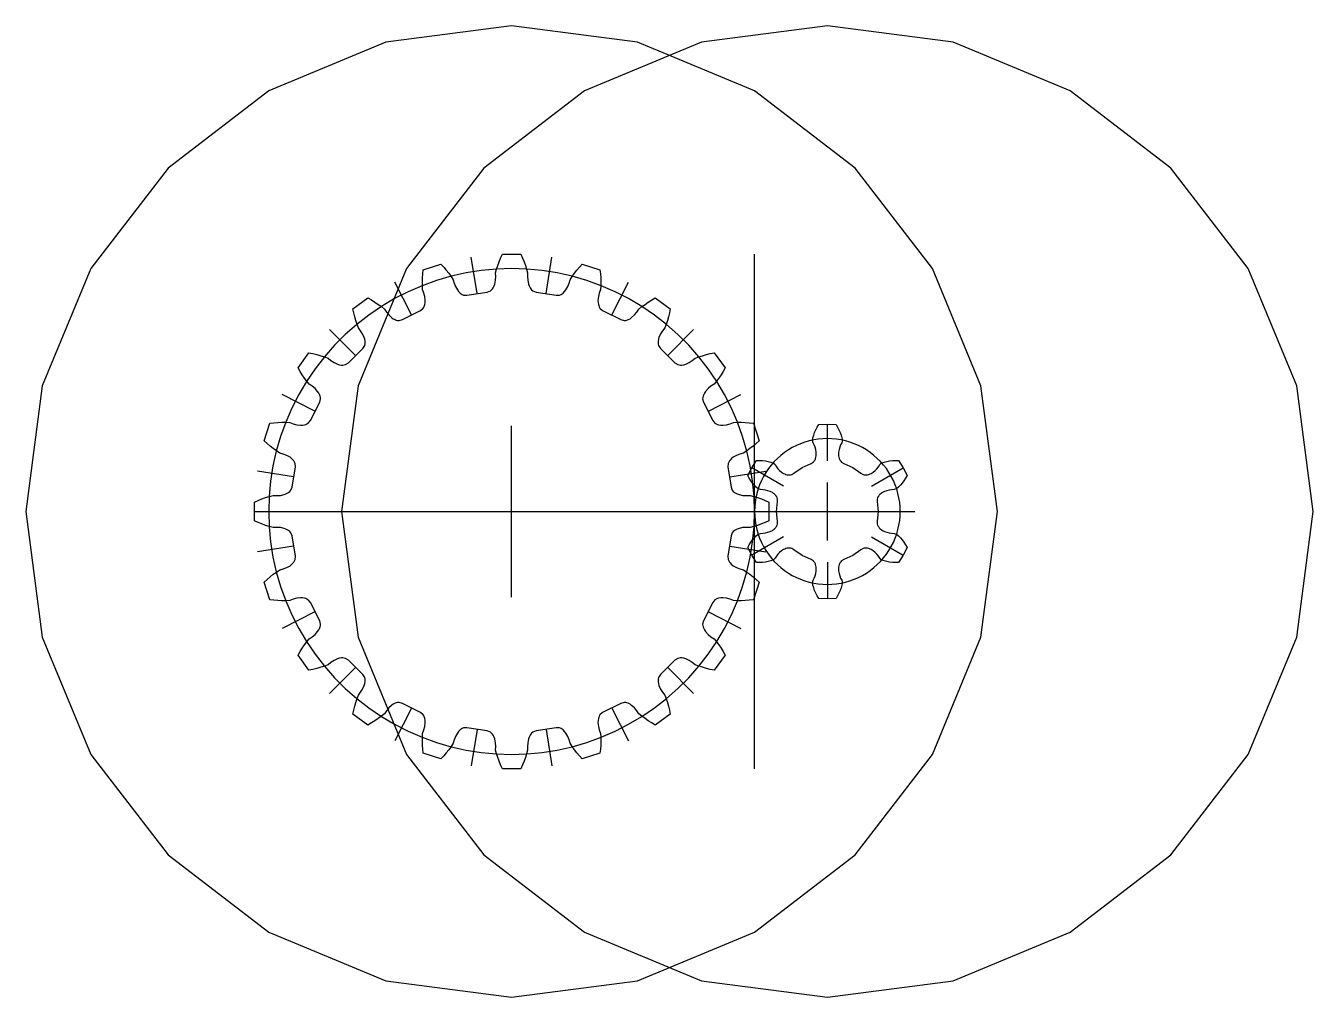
# Model space of a CAD drawing. Extents: x -0.24 to 1.09, y -0.24 to 0.76.
import ezdxf

# ---------------------------------------------------------------- set-up
doc = ezdxf.new("R2010")
doc.units = 0

msp = doc.modelspace()

# ---------------------------------------------------------------- linework, layer by layer
for p, q in [((0.26491, 0.76491), (0.13551, 0.74788)), ((0.39432, 0.74788), (0.26491, 0.76491)), ((0.58991, 0.76491), (0.46051, 0.74788)), ((0.71932, 0.74788), (0.58991, 0.76491)), ((0.13551, 0.74788), (0.01491, 0.69793)), ((0.46051, 0.74788), (0.33991, 0.69793)), ((0.51491, 0.69793), (0.39432, 0.74788)), ((0.83991, 0.69793), (0.71932, 0.74788)), ((0.01491, 0.69793), (-0.08864, 0.61847)), ((0.33991, 0.69793), (0.23636, 0.61847)), ((0.61847, 0.61847), (0.51491, 0.69793)), ((0.94347, 0.61847), (0.83991, 0.69793)), ((-0.08864, 0.61847), (-0.1681, 0.51491)), ((0.23636, 0.61847), (0.1569, 0.51491)), ((0.69793, 0.51491), (0.61847, 0.61847)), ((1.02293, 0.51491), (0.94347, 0.61847)), ((0.17404, 0.51375), (0.19217, 0.51965)), ((0.19217, 0.51965), (0.19502, 0.51653)), ((0.22937, 0.48935), (0.22347, 0.52657)), ((0.24942, 0.51428), (0.25065, 0.51812)), ((0.25065, 0.51812), (0.25205, 0.52197)), ((0.25205, 0.52197), (0.25363, 0.52582)), ((0.25363, 0.52582), (0.25538, 0.52966)), ((0.25538, 0.52966), (0.27445, 0.52966)), ((0.27445, 0.52966), (0.2762, 0.52582)), ((0.2762, 0.52582), (0.27778, 0.52197)), ((0.27778, 0.52197), (0.27918, 0.51812)), ((0.27918, 0.51812), (0.28041, 0.51428)), ((0.30046, 0.48935), (0.30636, 0.52657)), ((0.33481, 0.51653), (0.33766, 0.51965)), ((0.33766, 0.51965), (0.35579, 0.51375)), ((0.51491, 0), (0.51491, 0.52983)), ((-0.1681, 0.51491), (-0.21805, 0.39432)), ((0.1569, 0.51491), (0.10695, 0.39432)), ((0.1731, 0.50132), (0.17325, 0.50542)), ((0.17325, 0.50542), (0.17356, 0.50956)), ((0.17356, 0.50956), (0.17404, 0.51375)), ((0.20274, 0.50706), (0.18766, 0.50268)), ((0.19502, 0.51653), (0.19771, 0.51336)), ((0.19771, 0.51336), (0.20024, 0.51014)), ((0.20024, 0.51014), (0.20259, 0.50686)), ((0.20259, 0.50686), (0.20476, 0.50352)), ((0.21807, 0.51049), (0.20274, 0.50706)), ((0.20476, 0.50352), (0.20577, 0.49989)), ((0.23358, 0.51294), (0.21807, 0.51049)), ((0.24922, 0.51442), (0.23358, 0.51294)), ((0.24832, 0.50287), (0.24856, 0.50667)), ((0.2484, 0.51043), (0.24942, 0.51428)), ((0.24856, 0.50667), (0.2484, 0.51043)), ((0.26491, 0.51491), (0.24922, 0.51442)), ((0.28061, 0.51442), (0.26491, 0.51491)), ((0.28041, 0.51428), (0.28143, 0.51043)), ((0.29625, 0.51294), (0.28061, 0.51442)), ((0.28143, 0.51043), (0.28127, 0.50667)), ((0.28127, 0.50667), (0.28151, 0.50287)), ((0.31176, 0.51049), (0.29625, 0.51294)), ((0.32709, 0.50706), (0.31176, 0.51049)), ((0.32406, 0.49989), (0.32507, 0.50352)), ((0.32507, 0.50352), (0.32724, 0.50686)), ((0.34217, 0.50268), (0.32709, 0.50706)), ((0.32724, 0.50686), (0.32959, 0.51014)), ((0.32959, 0.51014), (0.33212, 0.51336)), ((0.33212, 0.51336), (0.33481, 0.51653)), ((0.35579, 0.51375), (0.35627, 0.50956)), ((0.35627, 0.50956), (0.35658, 0.50542)), ((0.35658, 0.50542), (0.35673, 0.50132)), ((0.74788, 0.39432), (0.69793, 0.51491)), ((1.07288, 0.39432), (1.02293, 0.51491)), ((0.15847, 0.49112), (0.14448, 0.48399)), ((0.16175, 0.46738), (0.14465, 0.50096)), ((0.17288, 0.49736), (0.15847, 0.49112)), ((0.18766, 0.50268), (0.17288, 0.49736)), ((0.17312, 0.49728), (0.1731, 0.50132)), ((0.17333, 0.49331), (0.17312, 0.49728)), ((0.17465, 0.48978), (0.17333, 0.49331)), ((0.20577, 0.49989), (0.20717, 0.49636)), ((0.20717, 0.49636), (0.2091, 0.49295)), ((0.2091, 0.49295), (0.21036, 0.49132)), ((0.21036, 0.49132), (0.21192, 0.48975)), ((0.21901, 0.48746), (0.2398, 0.49075)), ((0.2398, 0.49075), (0.24307, 0.49204)), ((0.24307, 0.49204), (0.24429, 0.4931)), ((0.24429, 0.4931), (0.24516, 0.49412)), ((0.24516, 0.49412), (0.24583, 0.49513)), ((0.24583, 0.49513), (0.24683, 0.4971)), ((0.24683, 0.4971), (0.24753, 0.49904)), ((0.24753, 0.49904), (0.24832, 0.50287)), ((0.28151, 0.50287), (0.2823, 0.49904)), ((0.2823, 0.49904), (0.283, 0.4971)), ((0.283, 0.4971), (0.28399, 0.49513)), ((0.28399, 0.49513), (0.28467, 0.49412)), ((0.28467, 0.49412), (0.28554, 0.4931)), ((0.28554, 0.4931), (0.28676, 0.49204)), ((0.28676, 0.49204), (0.29003, 0.49075)), ((0.29003, 0.49075), (0.31082, 0.48746)), ((0.31791, 0.48975), (0.31947, 0.49132)), ((0.31947, 0.49132), (0.32072, 0.49295)), ((0.32072, 0.49295), (0.32266, 0.49636)), ((0.32266, 0.49636), (0.32406, 0.49989)), ((0.35695, 0.49736), (0.34217, 0.50268)), ((0.35649, 0.49331), (0.35518, 0.48978)), ((0.35671, 0.49728), (0.35649, 0.49331)), ((0.35673, 0.50132), (0.35671, 0.49728)), ((0.37136, 0.49112), (0.35695, 0.49736)), ((0.36808, 0.46738), (0.38518, 0.50096)), ((0.38535, 0.48399), (0.37136, 0.49112)), ((0.10159, 0.47349), (0.11702, 0.4847)), ((0.11702, 0.4847), (0.12069, 0.48262)), ((0.12069, 0.48262), (0.12423, 0.48044)), ((0.12423, 0.48044), (0.12763, 0.47815)), ((0.12763, 0.47815), (0.13088, 0.47576)), ((0.14448, 0.48399), (0.13096, 0.476)), ((0.1756, 0.4861), (0.17465, 0.48978)), ((0.1753, 0.4768), (0.17563, 0.47796)), ((0.17603, 0.48221), (0.1756, 0.4861)), ((0.17563, 0.47796), (0.17597, 0.48014)), ((0.17597, 0.48014), (0.17603, 0.48221)), ((0.21192, 0.48975), (0.21287, 0.48901)), ((0.21287, 0.48901), (0.21402, 0.48831)), ((0.21402, 0.48831), (0.21551, 0.48767)), ((0.21551, 0.48767), (0.21901, 0.48746)), ((0.31082, 0.48746), (0.31432, 0.48767)), ((0.31432, 0.48767), (0.31581, 0.48831)), ((0.31581, 0.48831), (0.31696, 0.48901)), ((0.31696, 0.48901), (0.31791, 0.48975)), ((0.35423, 0.4861), (0.3538, 0.48221)), ((0.3538, 0.48221), (0.35386, 0.48014)), ((0.35386, 0.48014), (0.3542, 0.47796)), ((0.3542, 0.47796), (0.35453, 0.4768)), ((0.35518, 0.48978), (0.35423, 0.4861)), ((0.39887, 0.476), (0.38535, 0.48399)), ((0.39895, 0.47576), (0.4022, 0.47815)), ((0.4022, 0.47815), (0.4056, 0.48044)), ((0.4056, 0.48044), (0.40914, 0.48262)), ((0.40914, 0.48262), (0.41281, 0.4847)), ((0.41281, 0.4847), (0.42824, 0.47349)), ((0.10243, 0.46936), (0.10159, 0.47349)), ((0.10342, 0.46532), (0.10243, 0.46936)), ((0.10454, 0.46138), (0.10342, 0.46532)), ((0.11797, 0.46717), (0.10556, 0.45754)), ((0.13096, 0.476), (0.11797, 0.46717)), ((0.13088, 0.47576), (0.13397, 0.47325)), ((0.13397, 0.47325), (0.13605, 0.47011)), ((0.13605, 0.47011), (0.13847, 0.46718)), ((0.13847, 0.46718), (0.14137, 0.46455)), ((0.14137, 0.46455), (0.14307, 0.46338)), ((0.15249, 0.46238), (0.17124, 0.47194)), ((0.17124, 0.47194), (0.17395, 0.47417)), ((0.17395, 0.47417), (0.17479, 0.47556)), ((0.17479, 0.47556), (0.1753, 0.4768)), ((0.35453, 0.4768), (0.35504, 0.47556)), ((0.35504, 0.47556), (0.35588, 0.47417)), ((0.35588, 0.47417), (0.35859, 0.47194)), ((0.35859, 0.47194), (0.37734, 0.46238)), ((0.38676, 0.46338), (0.38846, 0.46455)), ((0.38846, 0.46455), (0.39136, 0.46718)), ((0.39136, 0.46718), (0.39378, 0.47011)), ((0.39378, 0.47011), (0.39586, 0.47325)), ((0.39586, 0.47325), (0.39895, 0.47576)), ((0.41186, 0.46717), (0.39887, 0.476)), ((0.42427, 0.45754), (0.41186, 0.46717)), ((0.42641, 0.46532), (0.42529, 0.46138)), ((0.4274, 0.46936), (0.42641, 0.46532)), ((0.42824, 0.47349), (0.4274, 0.46936)), ((0.10424, 0.42559), (0.07759, 0.45224)), ((0.10556, 0.45754), (0.09378, 0.44716)), ((0.10581, 0.45754), (0.10454, 0.46138)), ((0.10724, 0.45383), (0.10581, 0.45754)), ((0.10958, 0.45088), (0.10724, 0.45383)), ((0.11162, 0.44767), (0.10958, 0.45088)), ((0.14307, 0.46338), (0.14504, 0.46237)), ((0.14504, 0.46237), (0.14617, 0.46196)), ((0.14617, 0.46196), (0.14748, 0.46164)), ((0.14748, 0.46164), (0.14909, 0.4615)), ((0.14909, 0.4615), (0.15249, 0.46238)), ((0.37734, 0.46238), (0.38074, 0.4615)), ((0.38074, 0.4615), (0.38235, 0.46164)), ((0.38235, 0.46164), (0.38366, 0.46196)), ((0.38366, 0.46196), (0.38479, 0.46237)), ((0.38479, 0.46237), (0.38676, 0.46338)), ((0.42025, 0.45088), (0.41821, 0.44767)), ((0.42259, 0.45383), (0.42025, 0.45088)), ((0.42402, 0.45754), (0.42259, 0.45383)), ((0.42529, 0.46138), (0.42402, 0.45754)), ((0.43605, 0.44716), (0.42427, 0.45754)), ((0.42559, 0.42559), (0.45224, 0.45224)), ((0.09378, 0.44716), (0.08267, 0.43605)), ((0.11323, 0.4441), (0.11162, 0.44767)), ((0.11381, 0.44213), (0.11323, 0.4441)), ((0.11374, 0.43582), (0.11411, 0.4374)), ((0.11416, 0.43994), (0.11381, 0.44213)), ((0.11411, 0.4374), (0.11421, 0.43874)), ((0.11421, 0.43874), (0.11416, 0.43994)), ((0.41566, 0.43994), (0.41562, 0.43874)), ((0.41562, 0.43874), (0.41572, 0.4374)), ((0.41601, 0.44213), (0.41566, 0.43994)), ((0.41572, 0.4374), (0.41609, 0.43582)), ((0.4166, 0.4441), (0.41601, 0.44213)), ((0.41821, 0.44767), (0.4166, 0.4441)), ((0.44716, 0.43605), (0.43605, 0.44716)), ((0.04513, 0.41281), (0.05634, 0.42824)), ((0.05634, 0.42824), (0.06047, 0.4274)), ((0.06047, 0.4274), (0.06451, 0.42641)), ((0.07229, 0.42427), (0.06266, 0.41186)), ((0.06451, 0.42641), (0.06845, 0.42529)), ((0.06845, 0.42529), (0.07228, 0.42402)), ((0.07228, 0.42402), (0.076, 0.42259)), ((0.08267, 0.43605), (0.07229, 0.42427)), ((0.09697, 0.41798), (0.11185, 0.43286)), ((0.11185, 0.43286), (0.11374, 0.43582)), ((0.41609, 0.43582), (0.41798, 0.43286)), ((0.41798, 0.43286), (0.43286, 0.41798)), ((0.45754, 0.42427), (0.44716, 0.43605)), ((0.45383, 0.42259), (0.45754, 0.42402)), ((0.45754, 0.42402), (0.46138, 0.42529)), ((0.46717, 0.41186), (0.45754, 0.42427)), ((0.46138, 0.42529), (0.46532, 0.42641)), ((0.46532, 0.42641), (0.46936, 0.4274)), ((0.46936, 0.4274), (0.47349, 0.42824)), ((0.47349, 0.42824), (0.4847, 0.41281)), ((0.04721, 0.40914), (0.04513, 0.41281)), ((0.06266, 0.41186), (0.05383, 0.39887)), ((0.076, 0.42259), (0.07895, 0.42025)), ((0.07895, 0.42025), (0.08216, 0.41821)), ((0.08216, 0.41821), (0.08573, 0.4166)), ((0.08573, 0.4166), (0.0877, 0.41601)), ((0.0877, 0.41601), (0.08989, 0.41566)), ((0.08989, 0.41566), (0.09109, 0.41562)), ((0.09109, 0.41562), (0.09243, 0.41572)), ((0.09243, 0.41572), (0.09401, 0.41609)), ((0.09401, 0.41609), (0.09697, 0.41798)), ((0.43286, 0.41798), (0.43582, 0.41609)), ((0.43582, 0.41609), (0.4374, 0.41572)), ((0.4374, 0.41572), (0.43874, 0.41562)), ((0.43874, 0.41562), (0.43994, 0.41566)), ((0.43994, 0.41566), (0.44213, 0.41601)), ((0.44213, 0.41601), (0.4441, 0.4166)), ((0.4441, 0.4166), (0.44767, 0.41821)), ((0.44767, 0.41821), (0.45088, 0.42025)), ((0.45088, 0.42025), (0.45383, 0.42259)), ((0.476, 0.39887), (0.46717, 0.41186)), ((0.4847, 0.41281), (0.48262, 0.40914)), ((0.05383, 0.39887), (0.04584, 0.38535)), ((0.04939, 0.4056), (0.04721, 0.40914)), ((0.05168, 0.4022), (0.04939, 0.4056)), ((0.05407, 0.39895), (0.05168, 0.4022)), ((0.05658, 0.39586), (0.05407, 0.39895)), ((0.47576, 0.39895), (0.47325, 0.39586)), ((0.47815, 0.4022), (0.47576, 0.39895)), ((0.48399, 0.38535), (0.476, 0.39887)), ((0.48044, 0.4056), (0.47815, 0.4022)), ((0.48262, 0.40914), (0.48044, 0.4056)), ((-0.21805, 0.39432), (-0.23509, 0.26491)), ((0.06245, 0.36808), (0.02887, 0.38518)), ((0.04584, 0.38535), (0.03871, 0.37136)), ((0.05972, 0.39378), (0.05658, 0.39586)), ((0.06265, 0.39136), (0.05972, 0.39378)), ((0.06528, 0.38846), (0.06265, 0.39136)), ((0.06645, 0.38676), (0.06528, 0.38846)), ((0.06746, 0.38479), (0.06645, 0.38676)), ((0.06787, 0.38366), (0.06746, 0.38479)), ((0.10695, 0.39432), (0.08991, 0.26491)), ((0.46237, 0.38479), (0.46196, 0.38366)), ((0.46338, 0.38676), (0.46237, 0.38479)), ((0.46455, 0.38846), (0.46338, 0.38676)), ((0.46718, 0.39136), (0.46455, 0.38846)), ((0.47011, 0.39378), (0.46718, 0.39136)), ((0.46738, 0.36808), (0.50096, 0.38518)), ((0.47325, 0.39586), (0.47011, 0.39378)), ((0.49112, 0.37136), (0.48399, 0.38535)), ((0.76491, 0.26491), (0.74788, 0.39432)), ((1.08991, 0.26491), (1.07288, 0.39432)), ((0.03871, 0.37136), (0.03247, 0.35695)), ((0.05789, 0.35859), (0.06745, 0.37734)), ((0.06745, 0.37734), (0.06832, 0.38074)), ((0.06819, 0.38235), (0.06787, 0.38366)), ((0.06832, 0.38074), (0.06819, 0.38235)), ((0.46164, 0.38235), (0.4615, 0.38074)), ((0.4615, 0.38074), (0.46238, 0.37734)), ((0.46196, 0.38366), (0.46164, 0.38235)), ((0.46238, 0.37734), (0.47194, 0.35859)), ((0.49736, 0.35695), (0.49112, 0.37136)), ((0.05566, 0.35588), (0.05789, 0.35859)), ((0.47194, 0.35859), (0.47417, 0.35588)), ((0.01018, 0.33766), (0.01608, 0.35579)), ((0.01608, 0.35579), (0.02027, 0.35627)), ((0.02027, 0.35627), (0.02441, 0.35658)), ((0.02441, 0.35658), (0.02851, 0.35673)), ((0.03247, 0.35695), (0.02715, 0.34217)), ((0.02851, 0.35673), (0.03255, 0.35671)), ((0.03255, 0.35671), (0.03652, 0.35649)), ((0.03652, 0.35649), (0.04005, 0.35518)), ((0.04005, 0.35518), (0.04373, 0.35423)), ((0.04373, 0.35423), (0.04762, 0.3538)), ((0.04762, 0.3538), (0.04968, 0.35386)), ((0.04968, 0.35386), (0.05187, 0.3542)), ((0.05187, 0.3542), (0.05303, 0.35453)), ((0.05303, 0.35453), (0.05427, 0.35504)), ((0.05427, 0.35504), (0.05566, 0.35588)), ((0.26491, 0.17661), (0.26491, 0.35322)), ((0.47417, 0.35588), (0.47556, 0.35504)), ((0.47556, 0.35504), (0.4768, 0.35453)), ((0.4768, 0.35453), (0.47796, 0.3542)), ((0.47796, 0.3542), (0.48014, 0.35386)), ((0.48014, 0.35386), (0.48221, 0.3538)), ((0.48221, 0.3538), (0.4861, 0.35423)), ((0.4861, 0.35423), (0.48978, 0.35518)), ((0.48978, 0.35518), (0.49331, 0.35649)), ((0.49331, 0.35649), (0.49728, 0.35671)), ((0.49728, 0.35671), (0.50132, 0.35673)), ((0.50268, 0.34217), (0.49736, 0.35695)), ((0.50132, 0.35673), (0.50542, 0.35658)), ((0.50542, 0.35658), (0.50956, 0.35627)), ((0.50956, 0.35627), (0.51375, 0.35579)), ((0.51375, 0.35579), (0.51965, 0.33766)), ((0.5758, 0.34352), (0.57679, 0.34624)), ((0.57679, 0.34624), (0.578, 0.34896)), ((0.578, 0.34896), (0.57942, 0.35169)), ((0.57942, 0.35169), (0.58105, 0.35439)), ((0.58105, 0.35439), (0.58991, 0.35483)), ((0.58991, 0.35483), (0.59878, 0.35439)), ((0.58991, 0.31715), (0.58991, 0.35483)), ((0.59878, 0.35439), (0.60041, 0.35169)), ((0.60041, 0.35169), (0.60183, 0.34896)), ((0.60183, 0.34896), (0.60304, 0.34624)), ((0.60304, 0.34624), (0.60403, 0.34352)), ((0.0133, 0.33481), (0.01018, 0.33766)), ((0.01647, 0.33212), (0.0133, 0.33481)), ((0.01969, 0.32959), (0.01647, 0.33212)), ((0.02715, 0.34217), (0.02277, 0.32709)), ((0.50706, 0.32709), (0.50268, 0.34217)), ((0.51336, 0.33212), (0.51014, 0.32959)), ((0.51653, 0.33481), (0.51336, 0.33212)), ((0.51965, 0.33766), (0.51653, 0.33481)), ((0.55798, 0.33278), (0.55378, 0.33064)), ((0.56231, 0.33465), (0.55798, 0.33278)), ((0.56674, 0.33624), (0.56231, 0.33465)), ((0.57126, 0.33756), (0.56674, 0.33624)), ((0.57586, 0.33859), (0.57126, 0.33756)), ((0.57454, 0.33816), (0.57505, 0.34083)), ((0.57513, 0.33572), (0.57454, 0.33816)), ((0.57505, 0.34083), (0.5758, 0.34352)), ((0.57627, 0.33339), (0.57513, 0.33572)), ((0.58051, 0.33932), (0.57586, 0.33859)), ((0.5772, 0.33101), (0.57627, 0.33339)), ((0.58521, 0.33977), (0.58051, 0.33932)), ((0.58991, 0.33991), (0.58521, 0.33977)), ((0.59462, 0.33977), (0.58991, 0.33991)), ((0.59931, 0.33932), (0.59462, 0.33977)), ((0.60397, 0.33859), (0.59931, 0.33932)), ((0.60356, 0.33339), (0.60263, 0.33101)), ((0.6047, 0.33572), (0.60356, 0.33339)), ((0.60857, 0.33756), (0.60397, 0.33859)), ((0.60403, 0.34352), (0.60478, 0.34083)), ((0.60528, 0.33816), (0.6047, 0.33572)), ((0.60478, 0.34083), (0.60528, 0.33816)), ((0.61309, 0.33624), (0.60857, 0.33756)), ((0.61752, 0.33465), (0.61309, 0.33624)), ((0.62185, 0.33278), (0.61752, 0.33465)), ((0.62605, 0.33064), (0.62185, 0.33278)), ((0.02277, 0.32709), (0.01934, 0.31176)), ((0.02297, 0.32724), (0.01969, 0.32959)), ((0.02631, 0.32507), (0.02297, 0.32724)), ((0.02994, 0.32406), (0.02631, 0.32507)), ((0.03347, 0.32266), (0.02994, 0.32406)), ((0.03688, 0.32072), (0.03347, 0.32266)), ((0.03851, 0.31947), (0.03688, 0.32072)), ((0.04008, 0.31791), (0.03851, 0.31947)), ((0.49132, 0.31947), (0.48975, 0.31791)), ((0.49295, 0.32072), (0.49132, 0.31947)), ((0.49636, 0.32266), (0.49295, 0.32072)), ((0.49989, 0.32406), (0.49636, 0.32266)), ((0.50352, 0.32507), (0.49989, 0.32406)), ((0.50686, 0.32724), (0.50352, 0.32507)), ((0.51014, 0.32959), (0.50686, 0.32724)), ((0.51049, 0.31176), (0.50706, 0.32709)), ((0.53857, 0.31959), (0.53524, 0.31626)), ((0.54211, 0.3227), (0.53857, 0.31959)), ((0.54583, 0.32559), (0.54211, 0.3227)), ((0.54973, 0.32824), (0.54583, 0.32559)), ((0.55378, 0.33064), (0.54973, 0.32824)), ((0.57678, 0.31741), (0.5772, 0.31816)), ((0.5779, 0.32858), (0.5772, 0.33101)), ((0.5772, 0.31816), (0.57753, 0.31888)), ((0.57753, 0.31888), (0.57779, 0.31959)), ((0.57779, 0.31959), (0.57816, 0.32095)), ((0.57833, 0.32611), (0.5779, 0.32858)), ((0.57816, 0.32095), (0.57836, 0.32228)), ((0.57845, 0.32357), (0.57833, 0.32611)), ((0.57836, 0.32228), (0.57845, 0.32357)), ((0.6015, 0.32611), (0.60138, 0.32357)), ((0.60138, 0.32357), (0.60147, 0.32228)), ((0.60147, 0.32228), (0.60167, 0.32095)), ((0.60193, 0.32858), (0.6015, 0.32611)), ((0.60167, 0.32095), (0.60204, 0.31959)), ((0.60263, 0.33101), (0.60193, 0.32858)), ((0.60204, 0.31959), (0.6023, 0.31888)), ((0.6023, 0.31888), (0.60263, 0.31816)), ((0.60263, 0.31816), (0.60305, 0.31741)), ((0.6301, 0.32824), (0.62605, 0.33064)), ((0.634, 0.32559), (0.6301, 0.32824)), ((0.63772, 0.3227), (0.634, 0.32559)), ((0.64126, 0.31959), (0.63772, 0.3227)), ((0.64459, 0.31626), (0.64126, 0.31959)), ((0.04048, 0.30046), (0.00326, 0.30636)), ((0.01934, 0.31176), (0.01689, 0.29625)), ((0.03908, 0.29003), (0.04237, 0.31082)), ((0.04082, 0.31696), (0.04008, 0.31791)), ((0.04152, 0.31581), (0.04082, 0.31696)), ((0.04215, 0.31432), (0.04152, 0.31581)), ((0.04237, 0.31082), (0.04215, 0.31432)), ((0.48767, 0.31432), (0.48746, 0.31082)), ((0.48746, 0.31082), (0.49075, 0.29003)), ((0.48831, 0.31581), (0.48767, 0.31432)), ((0.48901, 0.31696), (0.48831, 0.31581)), ((0.48975, 0.31791), (0.48901, 0.31696)), ((0.48935, 0.30046), (0.52657, 0.30636)), ((0.50799, 0.30198), (0.51205, 0.30987)), ((0.51294, 0.29625), (0.51049, 0.31176)), ((0.51205, 0.30987), (0.51686, 0.31733)), ((0.54468, 0.29103), (0.51205, 0.30987)), ((0.51686, 0.31733), (0.52002, 0.31739)), ((0.52002, 0.31739), (0.52308, 0.31726)), ((0.52308, 0.31726), (0.52605, 0.31695)), ((0.52659, 0.3051), (0.52419, 0.30105)), ((0.52605, 0.31695), (0.52889, 0.31644)), ((0.52924, 0.309), (0.52659, 0.3051)), ((0.52889, 0.31644), (0.53161, 0.31575)), ((0.53213, 0.31272), (0.52924, 0.309)), ((0.53161, 0.31575), (0.53417, 0.31485)), ((0.53524, 0.31626), (0.53213, 0.31272)), ((0.53417, 0.31485), (0.53599, 0.31312)), ((0.53599, 0.31312), (0.53744, 0.31096)), ((0.53744, 0.31096), (0.53903, 0.30897)), ((0.53903, 0.30897), (0.54078, 0.30715)), ((0.54078, 0.30715), (0.54271, 0.30554)), ((0.54271, 0.30554), (0.54485, 0.30417)), ((0.55553, 0.30423), (0.5638, 0.31015)), ((0.5638, 0.31015), (0.57306, 0.31435)), ((0.57306, 0.31435), (0.57539, 0.31574)), ((0.57539, 0.31574), (0.57622, 0.31662)), ((0.57622, 0.31662), (0.57678, 0.31741)), ((0.60305, 0.31741), (0.60361, 0.31662)), ((0.60361, 0.31662), (0.60444, 0.31574)), ((0.60444, 0.31574), (0.60677, 0.31435)), ((0.60677, 0.31435), (0.61603, 0.31015)), ((0.61603, 0.31015), (0.6243, 0.30423)), ((0.63498, 0.30417), (0.63712, 0.30554)), ((0.63515, 0.29103), (0.66778, 0.30987)), ((0.63712, 0.30554), (0.63905, 0.30715)), ((0.63905, 0.30715), (0.6408, 0.30897)), ((0.6408, 0.30897), (0.64239, 0.31096)), ((0.64239, 0.31096), (0.64384, 0.31312)), ((0.64384, 0.31312), (0.64566, 0.31485)), ((0.6477, 0.31272), (0.64459, 0.31626)), ((0.64566, 0.31485), (0.64822, 0.31575)), ((0.65059, 0.309), (0.6477, 0.31272)), ((0.64822, 0.31575), (0.65093, 0.31644)), ((0.65324, 0.3051), (0.65059, 0.309)), ((0.65093, 0.31644), (0.65378, 0.31695)), ((0.65564, 0.30105), (0.65324, 0.3051)), ((0.65378, 0.31695), (0.65675, 0.31726)), ((0.65675, 0.31726), (0.65981, 0.31739)), ((0.65981, 0.31739), (0.66297, 0.31733)), ((0.66297, 0.31733), (0.66778, 0.30987)), ((0.66778, 0.30987), (0.67184, 0.30198)), ((0.01689, 0.29625), (0.01541, 0.28061)), ((0.50952, 0.29921), (0.50799, 0.30198)), ((0.51117, 0.29662), (0.50952, 0.29921)), ((0.51292, 0.29421), (0.51117, 0.29662)), ((0.51478, 0.292), (0.51292, 0.29421)), ((0.51442, 0.28061), (0.51294, 0.29625)), ((0.51674, 0.28999), (0.51478, 0.292)), ((0.52018, 0.29252), (0.51859, 0.28809)), ((0.52205, 0.29685), (0.52018, 0.29252)), ((0.52419, 0.30105), (0.52205, 0.29685)), ((0.54485, 0.30417), (0.54601, 0.3036)), ((0.54601, 0.3036), (0.54727, 0.30312)), ((0.54727, 0.30312), (0.54863, 0.30275)), ((0.54863, 0.30275), (0.54937, 0.30262)), ((0.54937, 0.30262), (0.55016, 0.30255)), ((0.55016, 0.30255), (0.55102, 0.30254)), ((0.55102, 0.30254), (0.55199, 0.30263)), ((0.55199, 0.30263), (0.55316, 0.3029)), ((0.55316, 0.3029), (0.55553, 0.30423)), ((0.58991, 0.23494), (0.58991, 0.29489)), ((0.6243, 0.30423), (0.62667, 0.3029)), ((0.62667, 0.3029), (0.62784, 0.30263)), ((0.62784, 0.30263), (0.62881, 0.30254)), ((0.62881, 0.30254), (0.62967, 0.30255)), ((0.62967, 0.30255), (0.63046, 0.30262)), ((0.63046, 0.30262), (0.6312, 0.30275)), ((0.6312, 0.30275), (0.63256, 0.30312)), ((0.63256, 0.30312), (0.63381, 0.3036)), ((0.63381, 0.3036), (0.63498, 0.30417)), ((0.65778, 0.29685), (0.65564, 0.30105)), ((0.65965, 0.29252), (0.65778, 0.29685)), ((0.66124, 0.28809), (0.65965, 0.29252)), ((0.66505, 0.292), (0.66309, 0.28999)), ((0.66691, 0.29421), (0.66505, 0.292)), ((0.66866, 0.29662), (0.66691, 0.29421)), ((0.67031, 0.29921), (0.66866, 0.29662)), ((0.67184, 0.30198), (0.67031, 0.29921)), ((0.00786, 0.27778), (0.01171, 0.27918)), ((0.01171, 0.27918), (0.01555, 0.28041)), ((0.01541, 0.28061), (0.01491, 0.26491)), ((0.01555, 0.28041), (0.0194, 0.28143)), ((0.0194, 0.28143), (0.02316, 0.28127)), ((0.02316, 0.28127), (0.02696, 0.28151)), ((0.02696, 0.28151), (0.03079, 0.2823)), ((0.03079, 0.2823), (0.03273, 0.283)), ((0.03273, 0.283), (0.0347, 0.28399)), ((0.0347, 0.28399), (0.03571, 0.28467)), ((0.03571, 0.28467), (0.03673, 0.28554)), ((0.03673, 0.28554), (0.03779, 0.28676)), ((0.03779, 0.28676), (0.03908, 0.29003)), ((0.49075, 0.29003), (0.49075, 0.29003)), ((0.49075, 0.29003), (0.49204, 0.28676)), ((0.49204, 0.28676), (0.4931, 0.28554)), ((0.4931, 0.28554), (0.49412, 0.28467)), ((0.49412, 0.28467), (0.49513, 0.28399)), ((0.49513, 0.28399), (0.4971, 0.283)), ((0.4971, 0.283), (0.49904, 0.2823)), ((0.49904, 0.2823), (0.50287, 0.28151)), ((0.50287, 0.28151), (0.50667, 0.28127)), ((0.50667, 0.28127), (0.51043, 0.28143)), ((0.51043, 0.28143), (0.51428, 0.28041)), ((0.51428, 0.28041), (0.51812, 0.27918)), ((0.51491, 0.26491), (0.51442, 0.28061)), ((0.51624, 0.27897), (0.51551, 0.27431)), ((0.51727, 0.28357), (0.51624, 0.27897)), ((0.5188, 0.28823), (0.51674, 0.28999)), ((0.51859, 0.28809), (0.51727, 0.28357)), ((0.51812, 0.27918), (0.52197, 0.27778)), ((0.5212, 0.28751), (0.5188, 0.28823)), ((0.5238, 0.28734), (0.5212, 0.28751)), ((0.52632, 0.28695), (0.5238, 0.28734)), ((0.52877, 0.28634), (0.52632, 0.28695)), ((0.53113, 0.28548), (0.52877, 0.28634)), ((0.53338, 0.28431), (0.53113, 0.28548)), ((0.53446, 0.28359), (0.53338, 0.28431)), ((0.53551, 0.28275), (0.53446, 0.28359)), ((0.53651, 0.28175), (0.53551, 0.28275)), ((0.53698, 0.28118), (0.53651, 0.28175)), ((0.53745, 0.28053), (0.53698, 0.28118)), ((0.53788, 0.27979), (0.53745, 0.28053)), ((0.53829, 0.2789), (0.53788, 0.27979)), ((0.53864, 0.27775), (0.53829, 0.2789)), ((0.64154, 0.2789), (0.64119, 0.27775)), ((0.64195, 0.27979), (0.64154, 0.2789)), ((0.64238, 0.28053), (0.64195, 0.27979)), ((0.64284, 0.28118), (0.64238, 0.28053)), ((0.64332, 0.28175), (0.64284, 0.28118)), ((0.64432, 0.28275), (0.64332, 0.28175)), ((0.64537, 0.28359), (0.64432, 0.28275)), ((0.64645, 0.28431), (0.64537, 0.28359)), ((0.6487, 0.28548), (0.64645, 0.28431)), ((0.65106, 0.28634), (0.6487, 0.28548)), ((0.65351, 0.28695), (0.65106, 0.28634)), ((0.65603, 0.28734), (0.65351, 0.28695)), ((0.65862, 0.28751), (0.65603, 0.28734)), ((0.66103, 0.28823), (0.65862, 0.28751)), ((0.66309, 0.28999), (0.66103, 0.28823)), ((0.66256, 0.28357), (0.66124, 0.28809)), ((0.66359, 0.27897), (0.66256, 0.28357)), ((0.66432, 0.27431), (0.66359, 0.27897)), ((0.00017, 0.27445), (0.00401, 0.2762)), ((0.00017, 0.25538), (0.00017, 0.27445)), ((0.00401, 0.2762), (0.00786, 0.27778)), ((0.51506, 0.26962), (0.51491, 0.26491)), ((0.51551, 0.27431), (0.51506, 0.26962)), ((0.52197, 0.27778), (0.52582, 0.2762)), ((0.52582, 0.2762), (0.52966, 0.27445)), ((0.52966, 0.27445), (0.52966, 0.25538)), ((0.53768, 0.26491), (0.53867, 0.27504)), ((0.53867, 0.27504), (0.53864, 0.27775)), ((0.53867, 0.27504), (0.53867, 0.27504)), ((0.64119, 0.27775), (0.64116, 0.27504)), ((0.64116, 0.27504), (0.64215, 0.26491)), ((0.66477, 0.26962), (0.66432, 0.27431)), ((0.66491, 0.26491), (0.66477, 0.26962)), ((-0.23509, 0.26491), (-0.21805, 0.13551)), ((0, 0.26491), (0.67983, 0.26491)), ((0.00401, 0.25363), (0.00017, 0.25538)), ((0.00786, 0.25205), (0.00401, 0.25363)), ((0.01171, 0.25065), (0.00786, 0.25205)), ((0.01491, 0.26491), (0.01541, 0.24922)), ((0.08991, 0.26491), (0.10695, 0.13551)), ((0.17661, 0.26491), (0.35322, 0.26491)), ((0.51442, 0.24922), (0.51491, 0.26491)), ((0.51491, 0.26491), (0.51491, 0.26491)), ((0.51491, 0.26491), (0.51491, 0.26491)), ((0.51491, 0.26491), (0.51506, 0.26021)), ((0.51506, 0.26021), (0.51551, 0.25551)), ((0.51551, 0.25551), (0.51624, 0.25086)), ((0.52197, 0.25205), (0.51812, 0.25065)), ((0.52582, 0.25363), (0.52197, 0.25205)), ((0.52966, 0.25538), (0.52582, 0.25363)), ((0.53867, 0.25479), (0.53768, 0.26491)), ((0.53829, 0.25092), (0.53864, 0.25208)), ((0.53864, 0.25208), (0.53867, 0.25479)), ((0.55994, 0.26491), (0.61989, 0.26491)), ((0.64215, 0.26491), (0.64116, 0.25479)), ((0.64116, 0.25479), (0.64119, 0.25208)), ((0.64119, 0.25208), (0.64154, 0.25092)), ((0.66359, 0.25086), (0.66432, 0.25551)), ((0.66432, 0.25551), (0.66477, 0.26021)), ((0.66477, 0.26021), (0.66491, 0.26491)), ((0.66491, 0.26491), (0.66491, 0.26491)), ((0.66491, 0.26491), (0.66491, 0.26491)), ((0.74788, 0.13551), (0.76491, 0.26491)), ((0.76491, 0.26491), (0.76491, 0.26491)), ((0.76491, 0.26491), (0.76491, 0.26491)), ((1.07288, 0.13551), (1.08991, 0.26491)), ((1.08991, 0.26491), (1.08991, 0.26491)), ((1.08991, 0.26491), (1.08991, 0.26491)), ((0.01555, 0.24942), (0.01171, 0.25065)), ((0.01541, 0.24922), (0.01689, 0.23358)), ((0.0194, 0.2484), (0.01555, 0.24942)), ((0.02316, 0.24856), (0.0194, 0.2484)), ((0.02696, 0.24832), (0.02316, 0.24856)), ((0.03079, 0.24753), (0.02696, 0.24832)), ((0.03273, 0.24683), (0.03079, 0.24753)), ((0.0347, 0.24583), (0.03273, 0.24683)), ((0.03571, 0.24516), (0.0347, 0.24583)), ((0.03673, 0.24429), (0.03571, 0.24516)), ((0.03779, 0.24307), (0.03673, 0.24429)), ((0.03908, 0.2398), (0.03779, 0.24307)), ((0.04237, 0.21901), (0.03908, 0.2398)), ((0.49075, 0.2398), (0.48746, 0.21901)), ((0.49204, 0.24307), (0.49075, 0.2398)), ((0.4931, 0.24429), (0.49204, 0.24307)), ((0.49412, 0.24516), (0.4931, 0.24429)), ((0.49513, 0.24583), (0.49412, 0.24516)), ((0.4971, 0.24683), (0.49513, 0.24583)), ((0.49904, 0.24753), (0.4971, 0.24683)), ((0.50287, 0.24832), (0.49904, 0.24753)), ((0.50667, 0.24856), (0.50287, 0.24832)), ((0.51043, 0.2484), (0.50667, 0.24856)), ((0.51428, 0.24942), (0.51043, 0.2484)), ((0.54468, 0.2388), (0.51205, 0.21996)), ((0.51294, 0.23358), (0.51442, 0.24922)), ((0.51812, 0.25065), (0.51428, 0.24942)), ((0.51478, 0.23783), (0.51674, 0.23984)), ((0.51624, 0.25086), (0.51727, 0.24626)), ((0.51674, 0.23984), (0.5188, 0.2416)), ((0.51727, 0.24626), (0.51859, 0.24174)), ((0.51859, 0.24174), (0.52018, 0.23731)), ((0.5188, 0.2416), (0.5212, 0.24232)), ((0.5212, 0.24232), (0.5238, 0.24249)), ((0.5238, 0.24249), (0.52632, 0.24288)), ((0.52632, 0.24288), (0.52877, 0.24349)), ((0.52877, 0.24349), (0.53113, 0.24435)), ((0.53113, 0.24435), (0.53338, 0.24551)), ((0.53338, 0.24551), (0.53446, 0.24624)), ((0.53446, 0.24624), (0.53551, 0.24708)), ((0.53551, 0.24708), (0.53651, 0.24808)), ((0.53651, 0.24808), (0.53698, 0.24865)), ((0.53698, 0.24865), (0.53745, 0.2493)), ((0.53745, 0.2493), (0.53788, 0.25004)), ((0.53788, 0.25004), (0.53829, 0.25092)), ((0.63515, 0.2388), (0.66778, 0.21996)), ((0.64154, 0.25092), (0.64195, 0.25004)), ((0.64195, 0.25004), (0.64238, 0.2493)), ((0.64238, 0.2493), (0.64284, 0.24865)), ((0.64284, 0.24865), (0.64332, 0.24808)), ((0.64332, 0.24808), (0.64432, 0.24708)), ((0.64432, 0.24708), (0.64537, 0.24624)), ((0.64537, 0.24624), (0.64645, 0.24551)), ((0.64645, 0.24551), (0.6487, 0.24435)), ((0.6487, 0.24435), (0.65106, 0.24349)), ((0.65106, 0.24349), (0.65351, 0.24288)), ((0.65351, 0.24288), (0.65603, 0.24249)), ((0.65603, 0.24249), (0.65862, 0.24232)), ((0.65862, 0.24232), (0.66103, 0.2416)), ((0.65965, 0.23731), (0.66124, 0.24174)), ((0.66103, 0.2416), (0.66309, 0.23984)), ((0.66124, 0.24174), (0.66256, 0.24626)), ((0.66256, 0.24626), (0.66359, 0.25086)), ((0.66309, 0.23984), (0.66505, 0.23783)), ((0.04048, 0.22937), (0.00326, 0.22347)), ((0.01689, 0.23358), (0.01934, 0.21807)), ((0.48935, 0.22937), (0.52657, 0.22347)), ((0.50799, 0.22785), (0.50952, 0.23062)), ((0.51205, 0.21996), (0.50799, 0.22785)), ((0.50952, 0.23062), (0.51117, 0.23321)), ((0.51049, 0.21807), (0.51294, 0.23358)), ((0.51117, 0.23321), (0.51292, 0.23562)), ((0.51292, 0.23562), (0.51478, 0.23783)), ((0.52018, 0.23731), (0.52205, 0.23298)), ((0.52205, 0.23298), (0.52419, 0.22878)), ((0.52419, 0.22878), (0.52659, 0.22473)), ((0.54485, 0.22566), (0.54271, 0.22429)), ((0.54601, 0.22623), (0.54485, 0.22566)), ((0.54727, 0.22671), (0.54601, 0.22623)), ((0.54863, 0.22708), (0.54727, 0.22671)), ((0.54937, 0.22721), (0.54863, 0.22708)), ((0.55016, 0.22728), (0.54937, 0.22721)), ((0.55102, 0.22729), (0.55016, 0.22728)), ((0.55199, 0.2272), (0.55102, 0.22729)), ((0.55316, 0.22693), (0.55199, 0.2272)), ((0.55553, 0.2256), (0.55316, 0.22693)), ((0.5638, 0.21968), (0.55553, 0.2256)), ((0.6243, 0.2256), (0.61603, 0.21968)), ((0.62667, 0.22693), (0.6243, 0.2256)), ((0.62784, 0.2272), (0.62667, 0.22693)), ((0.62881, 0.22729), (0.62784, 0.2272)), ((0.62967, 0.22728), (0.62881, 0.22729)), ((0.63046, 0.22721), (0.62967, 0.22728)), ((0.6312, 0.22708), (0.63046, 0.22721)), ((0.63256, 0.22671), (0.6312, 0.22708)), ((0.63381, 0.22623), (0.63256, 0.22671)), ((0.63498, 0.22566), (0.63381, 0.22623)), ((0.63712, 0.22429), (0.63498, 0.22566)), ((0.65324, 0.22473), (0.65564, 0.22878)), ((0.65564, 0.22878), (0.65778, 0.23298)), ((0.65778, 0.23298), (0.65965, 0.23731)), ((0.66505, 0.23783), (0.66691, 0.23562)), ((0.66691, 0.23562), (0.66866, 0.23321)), ((0.67184, 0.22785), (0.66778, 0.21996)), ((0.66866, 0.23321), (0.67031, 0.23062)), ((0.67031, 0.23062), (0.67184, 0.22785)), ((0.01934, 0.21807), (0.02277, 0.20274)), ((0.04008, 0.21192), (0.04082, 0.21287)), ((0.04082, 0.21287), (0.04152, 0.21402)), ((0.04152, 0.21402), (0.04215, 0.21551)), ((0.04215, 0.21551), (0.04237, 0.21901)), ((0.48746, 0.21901), (0.48767, 0.21551)), ((0.48767, 0.21551), (0.48831, 0.21402)), ((0.48831, 0.21402), (0.48901, 0.21287)), ((0.48901, 0.21287), (0.48975, 0.21192)), ((0.50706, 0.20274), (0.51049, 0.21807)), ((0.51686, 0.2125), (0.51205, 0.21996)), ((0.52002, 0.21244), (0.51686, 0.2125)), ((0.52308, 0.21257), (0.52002, 0.21244)), ((0.52605, 0.21288), (0.52308, 0.21257)), ((0.52889, 0.21339), (0.52605, 0.21288)), ((0.52659, 0.22473), (0.52924, 0.22083)), ((0.53161, 0.21408), (0.52889, 0.21339)), ((0.52924, 0.22083), (0.53213, 0.21711)), ((0.53417, 0.21498), (0.53161, 0.21408)), ((0.53213, 0.21711), (0.53524, 0.21357)), ((0.53599, 0.21671), (0.53417, 0.21498)), ((0.53524, 0.21357), (0.53857, 0.21024)), ((0.53744, 0.21886), (0.53599, 0.21671)), ((0.53903, 0.22086), (0.53744, 0.21886)), ((0.54078, 0.22268), (0.53903, 0.22086)), ((0.54271, 0.22429), (0.54078, 0.22268)), ((0.57306, 0.21548), (0.5638, 0.21968)), ((0.57539, 0.21409), (0.57306, 0.21548)), ((0.57622, 0.21321), (0.57539, 0.21409)), ((0.57678, 0.21242), (0.57622, 0.21321)), ((0.5772, 0.21167), (0.57678, 0.21242)), ((0.58991, 0.21268), (0.58991, 0.175)), ((0.60305, 0.21242), (0.60263, 0.21167)), ((0.60361, 0.21321), (0.60305, 0.21242)), ((0.60444, 0.21409), (0.60361, 0.21321)), ((0.60677, 0.21548), (0.60444, 0.21409)), ((0.61603, 0.21968), (0.60677, 0.21548)), ((0.63905, 0.22268), (0.63712, 0.22429)), ((0.6408, 0.22086), (0.63905, 0.22268)), ((0.64239, 0.21886), (0.6408, 0.22086)), ((0.64126, 0.21024), (0.64459, 0.21357)), ((0.64384, 0.21671), (0.64239, 0.21886)), ((0.64566, 0.21498), (0.64384, 0.21671)), ((0.64459, 0.21357), (0.6477, 0.21711)), ((0.64822, 0.21408), (0.64566, 0.21498)), ((0.6477, 0.21711), (0.65059, 0.22083)), ((0.65093, 0.21339), (0.64822, 0.21408)), ((0.65059, 0.22083), (0.65324, 0.22473)), ((0.65378, 0.21288), (0.65093, 0.21339)), ((0.65675, 0.21257), (0.65378, 0.21288)), ((0.65981, 0.21244), (0.65675, 0.21257)), ((0.66297, 0.2125), (0.65981, 0.21244)), ((0.66778, 0.21996), (0.66297, 0.2125)), ((0.01647, 0.19771), (0.01969, 0.20024)), ((0.01969, 0.20024), (0.02297, 0.20259)), ((0.02277, 0.20274), (0.02715, 0.18766)), ((0.02297, 0.20259), (0.02631, 0.20476)), ((0.02631, 0.20476), (0.02994, 0.20577)), ((0.02994, 0.20577), (0.03347, 0.20717)), ((0.03347, 0.20717), (0.03688, 0.2091)), ((0.03688, 0.2091), (0.03851, 0.21036)), ((0.03851, 0.21036), (0.04008, 0.21192)), ((0.48975, 0.21192), (0.49132, 0.21036)), ((0.49132, 0.21036), (0.49295, 0.2091)), ((0.49295, 0.2091), (0.49636, 0.20717)), ((0.49636, 0.20717), (0.49989, 0.20577)), ((0.49989, 0.20577), (0.50352, 0.20476)), ((0.50268, 0.18766), (0.50706, 0.20274)), ((0.50352, 0.20476), (0.50686, 0.20259)), ((0.50686, 0.20259), (0.51014, 0.20024)), ((0.51014, 0.20024), (0.51336, 0.19771)), ((0.53857, 0.21024), (0.54211, 0.20713)), ((0.54211, 0.20713), (0.54583, 0.20424)), ((0.54583, 0.20424), (0.54973, 0.20159)), ((0.54973, 0.20159), (0.55378, 0.19919)), ((0.55378, 0.19919), (0.55798, 0.19705)), ((0.57627, 0.19644), (0.5772, 0.19882)), ((0.57753, 0.21095), (0.5772, 0.21167)), ((0.5772, 0.19882), (0.5779, 0.20125)), ((0.57779, 0.21024), (0.57753, 0.21095)), ((0.57816, 0.20888), (0.57779, 0.21024)), ((0.5779, 0.20125), (0.57833, 0.20372)), ((0.57836, 0.20755), (0.57816, 0.20888)), ((0.57833, 0.20372), (0.57845, 0.20626)), ((0.57845, 0.20626), (0.57836, 0.20755)), ((0.60147, 0.20755), (0.60138, 0.20626)), ((0.60138, 0.20626), (0.6015, 0.20372)), ((0.60167, 0.20888), (0.60147, 0.20755)), ((0.6015, 0.20372), (0.60193, 0.20125)), ((0.60204, 0.21024), (0.60167, 0.20888)), ((0.60193, 0.20125), (0.60263, 0.19882)), ((0.6023, 0.21095), (0.60204, 0.21024)), ((0.60263, 0.21167), (0.6023, 0.21095)), ((0.60263, 0.19882), (0.60356, 0.19644)), ((0.62185, 0.19705), (0.62605, 0.19919)), ((0.62605, 0.19919), (0.6301, 0.20159)), ((0.6301, 0.20159), (0.634, 0.20424)), ((0.634, 0.20424), (0.63772, 0.20713)), ((0.63772, 0.20713), (0.64126, 0.21024)), ((0.01018, 0.19217), (0.0133, 0.19502)), ((0.01608, 0.17404), (0.01018, 0.19217)), ((0.0133, 0.19502), (0.01647, 0.19771)), ((0.02715, 0.18766), (0.03247, 0.17288)), ((0.49736, 0.17288), (0.50268, 0.18766)), ((0.51336, 0.19771), (0.51653, 0.19502)), ((0.51965, 0.19217), (0.51375, 0.17404)), ((0.51653, 0.19502), (0.51965, 0.19217)), ((0.55798, 0.19705), (0.56231, 0.19518)), ((0.56231, 0.19518), (0.56674, 0.19359)), ((0.56674, 0.19359), (0.57126, 0.19227)), ((0.57126, 0.19227), (0.57586, 0.19124)), ((0.57454, 0.19167), (0.57513, 0.19411)), ((0.57505, 0.189), (0.57454, 0.19167)), ((0.5758, 0.18631), (0.57505, 0.189)), ((0.57513, 0.19411), (0.57627, 0.19644)), ((0.57679, 0.18359), (0.5758, 0.18631)), ((0.57586, 0.19124), (0.58051, 0.19051)), ((0.58051, 0.19051), (0.58521, 0.19006)), ((0.58521, 0.19006), (0.58991, 0.18991)), ((0.58991, 0.18991), (0.59462, 0.19006)), ((0.59462, 0.19006), (0.59931, 0.19051)), ((0.59931, 0.19051), (0.60397, 0.19124)), ((0.60403, 0.18631), (0.60304, 0.18359)), ((0.60356, 0.19644), (0.6047, 0.19411)), ((0.60397, 0.19124), (0.60857, 0.19227)), ((0.60478, 0.189), (0.60403, 0.18631)), ((0.6047, 0.19411), (0.60528, 0.19167)), ((0.60528, 0.19167), (0.60478, 0.189)), ((0.60857, 0.19227), (0.61309, 0.19359)), ((0.61309, 0.19359), (0.61752, 0.19518)), ((0.61752, 0.19518), (0.62185, 0.19705)), ((0.02027, 0.17356), (0.01608, 0.17404)), ((0.02441, 0.17325), (0.02027, 0.17356)), ((0.02851, 0.1731), (0.02441, 0.17325)), ((0.03255, 0.17312), (0.02851, 0.1731)), ((0.03247, 0.17288), (0.03871, 0.15847)), ((0.03652, 0.17333), (0.03255, 0.17312)), ((0.04005, 0.17465), (0.03652, 0.17333)), ((0.04373, 0.1756), (0.04005, 0.17465)), ((0.04762, 0.17603), (0.04373, 0.1756)), ((0.04968, 0.17597), (0.04762, 0.17603)), ((0.05187, 0.17563), (0.04968, 0.17597)), ((0.05303, 0.1753), (0.05187, 0.17563)), ((0.05427, 0.17479), (0.05303, 0.1753)), ((0.05566, 0.17395), (0.05427, 0.17479)), ((0.05789, 0.17124), (0.05566, 0.17395)), ((0.47417, 0.17395), (0.47194, 0.17124)), ((0.47556, 0.17479), (0.47417, 0.17395)), ((0.4768, 0.1753), (0.47556, 0.17479)), ((0.47796, 0.17563), (0.4768, 0.1753)), ((0.48014, 0.17597), (0.47796, 0.17563)), ((0.48221, 0.17603), (0.48014, 0.17597)), ((0.4861, 0.1756), (0.48221, 0.17603)), ((0.48978, 0.17465), (0.4861, 0.1756)), ((0.49331, 0.17333), (0.48978, 0.17465)), ((0.49112, 0.15847), (0.49736, 0.17288)), ((0.49728, 0.17312), (0.49331, 0.17333)), ((0.50132, 0.1731), (0.49728, 0.17312)), ((0.50542, 0.17325), (0.50132, 0.1731)), ((0.50956, 0.17356), (0.50542, 0.17325)), ((0.51375, 0.17404), (0.50956, 0.17356)), ((0.578, 0.18087), (0.57679, 0.18359)), ((0.57942, 0.17814), (0.578, 0.18087)), ((0.58105, 0.17544), (0.57942, 0.17814)), ((0.58991, 0.175), (0.58105, 0.17544)), ((0.59878, 0.17544), (0.58991, 0.175)), ((0.60041, 0.17814), (0.59878, 0.17544)), ((0.60183, 0.18087), (0.60041, 0.17814)), ((0.60304, 0.18359), (0.60183, 0.18087)), ((0.06245, 0.16175), (0.02887, 0.14465)), ((0.06745, 0.15249), (0.05789, 0.17124)), ((0.47194, 0.17124), (0.46238, 0.15249)), ((0.46738, 0.16175), (0.50096, 0.14465)), ((0.03871, 0.15847), (0.04584, 0.14448)), ((0.06832, 0.14909), (0.06745, 0.15249)), ((0.06746, 0.14504), (0.06787, 0.14617)), ((0.06787, 0.14617), (0.06819, 0.14748)), ((0.06819, 0.14748), (0.06832, 0.14909)), ((0.46238, 0.15249), (0.4615, 0.14909)), ((0.4615, 0.14909), (0.46164, 0.14748)), ((0.46164, 0.14748), (0.46196, 0.14617)), ((0.46196, 0.14617), (0.46237, 0.14504)), ((0.48399, 0.14448), (0.49112, 0.15847)), ((-0.21805, 0.13551), (-0.1681, 0.01491)), ((0.04584, 0.14448), (0.05383, 0.13096)), ((0.05407, 0.13088), (0.05658, 0.13397)), ((0.05658, 0.13397), (0.05972, 0.13605)), ((0.05972, 0.13605), (0.06265, 0.13847)), ((0.06265, 0.13847), (0.06528, 0.14137)), ((0.06528, 0.14137), (0.06645, 0.14307)), ((0.06645, 0.14307), (0.06746, 0.14504)), ((0.10695, 0.13551), (0.1569, 0.01491)), ((0.46237, 0.14504), (0.46338, 0.14307)), ((0.46338, 0.14307), (0.46455, 0.14137)), ((0.46455, 0.14137), (0.46718, 0.13847)), ((0.46718, 0.13847), (0.47011, 0.13605)), ((0.47011, 0.13605), (0.47325, 0.13397)), ((0.47325, 0.13397), (0.47576, 0.13088)), ((0.476, 0.13096), (0.48399, 0.14448)), ((0.69793, 0.01491), (0.74788, 0.13551)), ((1.02293, 0.01491), (1.07288, 0.13551)), ((0.04513, 0.11702), (0.04721, 0.12069)), ((0.04721, 0.12069), (0.04939, 0.12423)), ((0.04939, 0.12423), (0.05168, 0.12763)), ((0.05168, 0.12763), (0.05407, 0.13088)), ((0.05383, 0.13096), (0.06266, 0.11797)), ((0.46717, 0.11797), (0.476, 0.13096)), ((0.47576, 0.13088), (0.47815, 0.12763)), ((0.47815, 0.12763), (0.48044, 0.12423)), ((0.48044, 0.12423), (0.48262, 0.12069)), ((0.48262, 0.12069), (0.4847, 0.11702)), ((0.05634, 0.10159), (0.04513, 0.11702)), ((0.06266, 0.11797), (0.07229, 0.10556)), ((0.076, 0.10724), (0.07228, 0.10581)), ((0.07895, 0.10958), (0.076, 0.10724)), ((0.08216, 0.11162), (0.07895, 0.10958)), ((0.08573, 0.11323), (0.08216, 0.11162)), ((0.0877, 0.11381), (0.08573, 0.11323)), ((0.08989, 0.11416), (0.0877, 0.11381)), ((0.09109, 0.11421), (0.08989, 0.11416)), ((0.09243, 0.11411), (0.09109, 0.11421)), ((0.09401, 0.11374), (0.09243, 0.11411)), ((0.09697, 0.11185), (0.09401, 0.11374)), ((0.11185, 0.09697), (0.09697, 0.11185)), ((0.43286, 0.11185), (0.41798, 0.09697)), ((0.43582, 0.11374), (0.43286, 0.11185)), ((0.4374, 0.11411), (0.43582, 0.11374)), ((0.43874, 0.11421), (0.4374, 0.11411)), ((0.43994, 0.11416), (0.43874, 0.11421)), ((0.44213, 0.11381), (0.43994, 0.11416)), ((0.4441, 0.11323), (0.44213, 0.11381)), ((0.44767, 0.11162), (0.4441, 0.11323)), ((0.45088, 0.10958), (0.44767, 0.11162)), ((0.45383, 0.10724), (0.45088, 0.10958)), ((0.45754, 0.10581), (0.45383, 0.10724)), ((0.45754, 0.10556), (0.46717, 0.11797)), ((0.4847, 0.11702), (0.47349, 0.10159)), ((0.06047, 0.10243), (0.05634, 0.10159)), ((0.06451, 0.10342), (0.06047, 0.10243)), ((0.06845, 0.10454), (0.06451, 0.10342)), ((0.07228, 0.10581), (0.06845, 0.10454)), ((0.07229, 0.10556), (0.08267, 0.09378)), ((0.10424, 0.10424), (0.07759, 0.07759)), ((0.08267, 0.09378), (0.09378, 0.08267)), ((0.11374, 0.09401), (0.11185, 0.09697)), ((0.11411, 0.09243), (0.11374, 0.09401)), ((0.41609, 0.09401), (0.41572, 0.09243)), ((0.41798, 0.09697), (0.41609, 0.09401)), ((0.42559, 0.10424), (0.45224, 0.07759)), ((0.43605, 0.08267), (0.44716, 0.09378)), ((0.44716, 0.09378), (0.45754, 0.10556)), ((0.46138, 0.10454), (0.45754, 0.10581)), ((0.46532, 0.10342), (0.46138, 0.10454)), ((0.46936, 0.10243), (0.46532, 0.10342)), ((0.47349, 0.10159), (0.46936, 0.10243)), ((0.09378, 0.08267), (0.10556, 0.07229)), ((0.10958, 0.07895), (0.11162, 0.08216)), ((0.11162, 0.08216), (0.11323, 0.08573)), ((0.11323, 0.08573), (0.11381, 0.0877)), ((0.11381, 0.0877), (0.11416, 0.08989)), ((0.11421, 0.09109), (0.11411, 0.09243)), ((0.11416, 0.08989), (0.11421, 0.09109)), ((0.41572, 0.09243), (0.41562, 0.09109)), ((0.41562, 0.09109), (0.41566, 0.08989)), ((0.41566, 0.08989), (0.41601, 0.0877)), ((0.41601, 0.0877), (0.4166, 0.08573)), ((0.4166, 0.08573), (0.41821, 0.08216)), ((0.41821, 0.08216), (0.42025, 0.07895)), ((0.42427, 0.07229), (0.43605, 0.08267)), ((0.10342, 0.06451), (0.10454, 0.06845)), ((0.10454, 0.06845), (0.10581, 0.07228)), ((0.10556, 0.07229), (0.11797, 0.06266)), ((0.10581, 0.07228), (0.10724, 0.076)), ((0.10724, 0.076), (0.10958, 0.07895)), ((0.14307, 0.06645), (0.14137, 0.06528)), ((0.14504, 0.06746), (0.14307, 0.06645)), ((0.14617, 0.06787), (0.14504, 0.06746)), ((0.14748, 0.06819), (0.14617, 0.06787)), ((0.14909, 0.06832), (0.14748, 0.06819)), ((0.15249, 0.06745), (0.14909, 0.06832)), ((0.17124, 0.05789), (0.15249, 0.06745)), ((0.37734, 0.06745), (0.35859, 0.05789)), ((0.38074, 0.06832), (0.37734, 0.06745)), ((0.38235, 0.06819), (0.38074, 0.06832)), ((0.38366, 0.06787), (0.38235, 0.06819)), ((0.38479, 0.06746), (0.38366, 0.06787)), ((0.38676, 0.06645), (0.38479, 0.06746)), ((0.38846, 0.06528), (0.38676, 0.06645)), ((0.41186, 0.06266), (0.42427, 0.07229)), ((0.42025, 0.07895), (0.42259, 0.076)), ((0.42259, 0.076), (0.42402, 0.07228)), ((0.42402, 0.07228), (0.42529, 0.06845)), ((0.42529, 0.06845), (0.42641, 0.06451)), ((0.10159, 0.05634), (0.10243, 0.06047)), ((0.11702, 0.04513), (0.10159, 0.05634)), ((0.10243, 0.06047), (0.10342, 0.06451)), ((0.11797, 0.06266), (0.13096, 0.05383)), ((0.13088, 0.05407), (0.12763, 0.05168)), ((0.13397, 0.05658), (0.13088, 0.05407)), ((0.13096, 0.05383), (0.14448, 0.04584)), ((0.13605, 0.05972), (0.13397, 0.05658)), ((0.13847, 0.06265), (0.13605, 0.05972)), ((0.14137, 0.06528), (0.13847, 0.06265)), ((0.16175, 0.06245), (0.14465, 0.02887)), ((0.17395, 0.05566), (0.17124, 0.05789)), ((0.17479, 0.05427), (0.17395, 0.05566)), ((0.1753, 0.05303), (0.17479, 0.05427)), ((0.17563, 0.05187), (0.1753, 0.05303)), ((0.35453, 0.05303), (0.3542, 0.05187)), ((0.35504, 0.05427), (0.35453, 0.05303)), ((0.35588, 0.05566), (0.35504, 0.05427)), ((0.35859, 0.05789), (0.35588, 0.05566)), ((0.36808, 0.06245), (0.38518, 0.02887)), ((0.38535, 0.04584), (0.39887, 0.05383)), ((0.39136, 0.06265), (0.38846, 0.06528)), ((0.39378, 0.05972), (0.39136, 0.06265)), ((0.39586, 0.05658), (0.39378, 0.05972)), ((0.39895, 0.05407), (0.39586, 0.05658)), ((0.39887, 0.05383), (0.41186, 0.06266)), ((0.4022, 0.05168), (0.39895, 0.05407)), ((0.42824, 0.05634), (0.41281, 0.04513)), ((0.42641, 0.06451), (0.4274, 0.06047)), ((0.4274, 0.06047), (0.42824, 0.05634)), ((0.12069, 0.04721), (0.11702, 0.04513)), ((0.12423, 0.04939), (0.12069, 0.04721)), ((0.12763, 0.05168), (0.12423, 0.04939)), ((0.14448, 0.04584), (0.15847, 0.03871)), ((0.17333, 0.03652), (0.17465, 0.04005)), ((0.17465, 0.04005), (0.1756, 0.04373)), ((0.1756, 0.04373), (0.17603, 0.04762)), ((0.17597, 0.04968), (0.17563, 0.05187)), ((0.17603, 0.04762), (0.17597, 0.04968)), ((0.21192, 0.04008), (0.21036, 0.03851)), ((0.21287, 0.04082), (0.21192, 0.04008)), ((0.21402, 0.04152), (0.21287, 0.04082)), ((0.21551, 0.04215), (0.21402, 0.04152)), ((0.21901, 0.04237), (0.21551, 0.04215)), ((0.2398, 0.03908), (0.21901, 0.04237)), ((0.22937, 0.04048), (0.22347, 0.00326)), ((0.31082, 0.04237), (0.29003, 0.03908)), ((0.30046, 0.04048), (0.30636, 0.00326)), ((0.31432, 0.04215), (0.31082, 0.04237)), ((0.31581, 0.04152), (0.31432, 0.04215)), ((0.31696, 0.04082), (0.31581, 0.04152)), ((0.31791, 0.04008), (0.31696, 0.04082)), ((0.31947, 0.03851), (0.31791, 0.04008)), ((0.35386, 0.04968), (0.3538, 0.04762)), ((0.3538, 0.04762), (0.35423, 0.04373)), ((0.3542, 0.05187), (0.35386, 0.04968)), ((0.35423, 0.04373), (0.35518, 0.04005)), ((0.35518, 0.04005), (0.35649, 0.03652)), ((0.37136, 0.03871), (0.38535, 0.04584)), ((0.4056, 0.04939), (0.4022, 0.05168)), ((0.40914, 0.04721), (0.4056, 0.04939)), ((0.41281, 0.04513), (0.40914, 0.04721)), ((0.15847, 0.03871), (0.17288, 0.03247)), ((0.17288, 0.03247), (0.18766, 0.02715)), ((0.1731, 0.02851), (0.17312, 0.03255)), ((0.17325, 0.02441), (0.1731, 0.02851)), ((0.17312, 0.03255), (0.17333, 0.03652)), ((0.18766, 0.02715), (0.20274, 0.02277)), ((0.20577, 0.02994), (0.20476, 0.02631)), ((0.20717, 0.03347), (0.20577, 0.02994)), ((0.2091, 0.03688), (0.20717, 0.03347)), ((0.21036, 0.03851), (0.2091, 0.03688)), ((0.24307, 0.03779), (0.2398, 0.03908)), ((0.24429, 0.03673), (0.24307, 0.03779)), ((0.24516, 0.03571), (0.24429, 0.03673)), ((0.24583, 0.0347), (0.24516, 0.03571)), ((0.24683, 0.03273), (0.24583, 0.0347)), ((0.24753, 0.03079), (0.24683, 0.03273)), ((0.24832, 0.02696), (0.24753, 0.03079)), ((0.24856, 0.02316), (0.24832, 0.02696)), ((0.28151, 0.02696), (0.28127, 0.02316)), ((0.2823, 0.03079), (0.28151, 0.02696)), ((0.283, 0.03273), (0.2823, 0.03079)), ((0.28399, 0.0347), (0.283, 0.03273)), ((0.28467, 0.03571), (0.28399, 0.0347)), ((0.28554, 0.03673), (0.28467, 0.03571)), ((0.28676, 0.03779), (0.28554, 0.03673)), ((0.29003, 0.03908), (0.28676, 0.03779)), ((0.32072, 0.03688), (0.31947, 0.03851)), ((0.32266, 0.03347), (0.32072, 0.03688)), ((0.32406, 0.02994), (0.32266, 0.03347)), ((0.32507, 0.02631), (0.32406, 0.02994)), ((0.32709, 0.02277), (0.34217, 0.02715)), ((0.34217, 0.02715), (0.35695, 0.03247)), ((0.35649, 0.03652), (0.35671, 0.03255)), ((0.35673, 0.02851), (0.35658, 0.02441)), ((0.35671, 0.03255), (0.35673, 0.02851)), ((0.35695, 0.03247), (0.37136, 0.03871)), ((-0.1681, 0.01491), (-0.08864, -0.08864)), ((0.1569, 0.01491), (0.23636, -0.08864)), ((0.17356, 0.02027), (0.17325, 0.02441)), ((0.17404, 0.01608), (0.17356, 0.02027)), ((0.19217, 0.01018), (0.17404, 0.01608)), ((0.19502, 0.0133), (0.19217, 0.01018)), ((0.19771, 0.01647), (0.19502, 0.0133)), ((0.20024, 0.01969), (0.19771, 0.01647)), ((0.20259, 0.02297), (0.20024, 0.01969)), ((0.20476, 0.02631), (0.20259, 0.02297)), ((0.20274, 0.02277), (0.21807, 0.01934)), ((0.21807, 0.01934), (0.23358, 0.01689)), ((0.23358, 0.01689), (0.24922, 0.01541)), ((0.2484, 0.0194), (0.24856, 0.02316)), ((0.24942, 0.01555), (0.2484, 0.0194)), ((0.24922, 0.01541), (0.26491, 0.01491)), ((0.25065, 0.01171), (0.24942, 0.01555)), ((0.26491, 0.01491), (0.28061, 0.01541)), ((0.28041, 0.01555), (0.27918, 0.01171)), ((0.28143, 0.0194), (0.28041, 0.01555)), ((0.28061, 0.01541), (0.29625, 0.01689)), ((0.28127, 0.02316), (0.28143, 0.0194)), ((0.29625, 0.01689), (0.31176, 0.01934)), ((0.31176, 0.01934), (0.32709, 0.02277)), ((0.32724, 0.02297), (0.32507, 0.02631)), ((0.32959, 0.01969), (0.32724, 0.02297)), ((0.33212, 0.01647), (0.32959, 0.01969)), ((0.33481, 0.0133), (0.33212, 0.01647)), ((0.33766, 0.01018), (0.33481, 0.0133)), ((0.35579, 0.01608), (0.33766, 0.01018)), ((0.35627, 0.02027), (0.35579, 0.01608)), ((0.35658, 0.02441), (0.35627, 0.02027)), ((0.61847, -0.08864), (0.69793, 0.01491)), ((0.94347, -0.08864), (1.02293, 0.01491)), ((0.25205, 0.00786), (0.25065, 0.01171)), ((0.25363, 0.00401), (0.25205, 0.00786)), ((0.25538, 0.00017), (0.25363, 0.00401)), ((0.27445, 0.00017), (0.25538, 0.00017)), ((0.2762, 0.00401), (0.27445, 0.00017)), ((0.27778, 0.00786), (0.2762, 0.00401)), ((0.27918, 0.01171), (0.27778, 0.00786)), ((-0.08864, -0.08864), (0.01491, -0.1681)), ((0.23636, -0.08864), (0.33991, -0.1681)), ((0.51491, -0.1681), (0.61847, -0.08864)), ((0.83991, -0.1681), (0.94347, -0.08864)), ((0.01491, -0.1681), (0.13551, -0.21805)), ((0.33991, -0.1681), (0.46051, -0.21805)), ((0.39432, -0.21805), (0.51491, -0.1681)), ((0.71932, -0.21805), (0.83991, -0.1681)), ((0.13551, -0.21805), (0.26491, -0.23509)), ((0.26491, -0.23509), (0.39432, -0.21805)), ((0.46051, -0.21805), (0.58991, -0.23509)), ((0.58991, -0.23509), (0.71932, -0.21805))]:
    msp.add_line(p, q)

doc.saveas('drawing.dxf')
